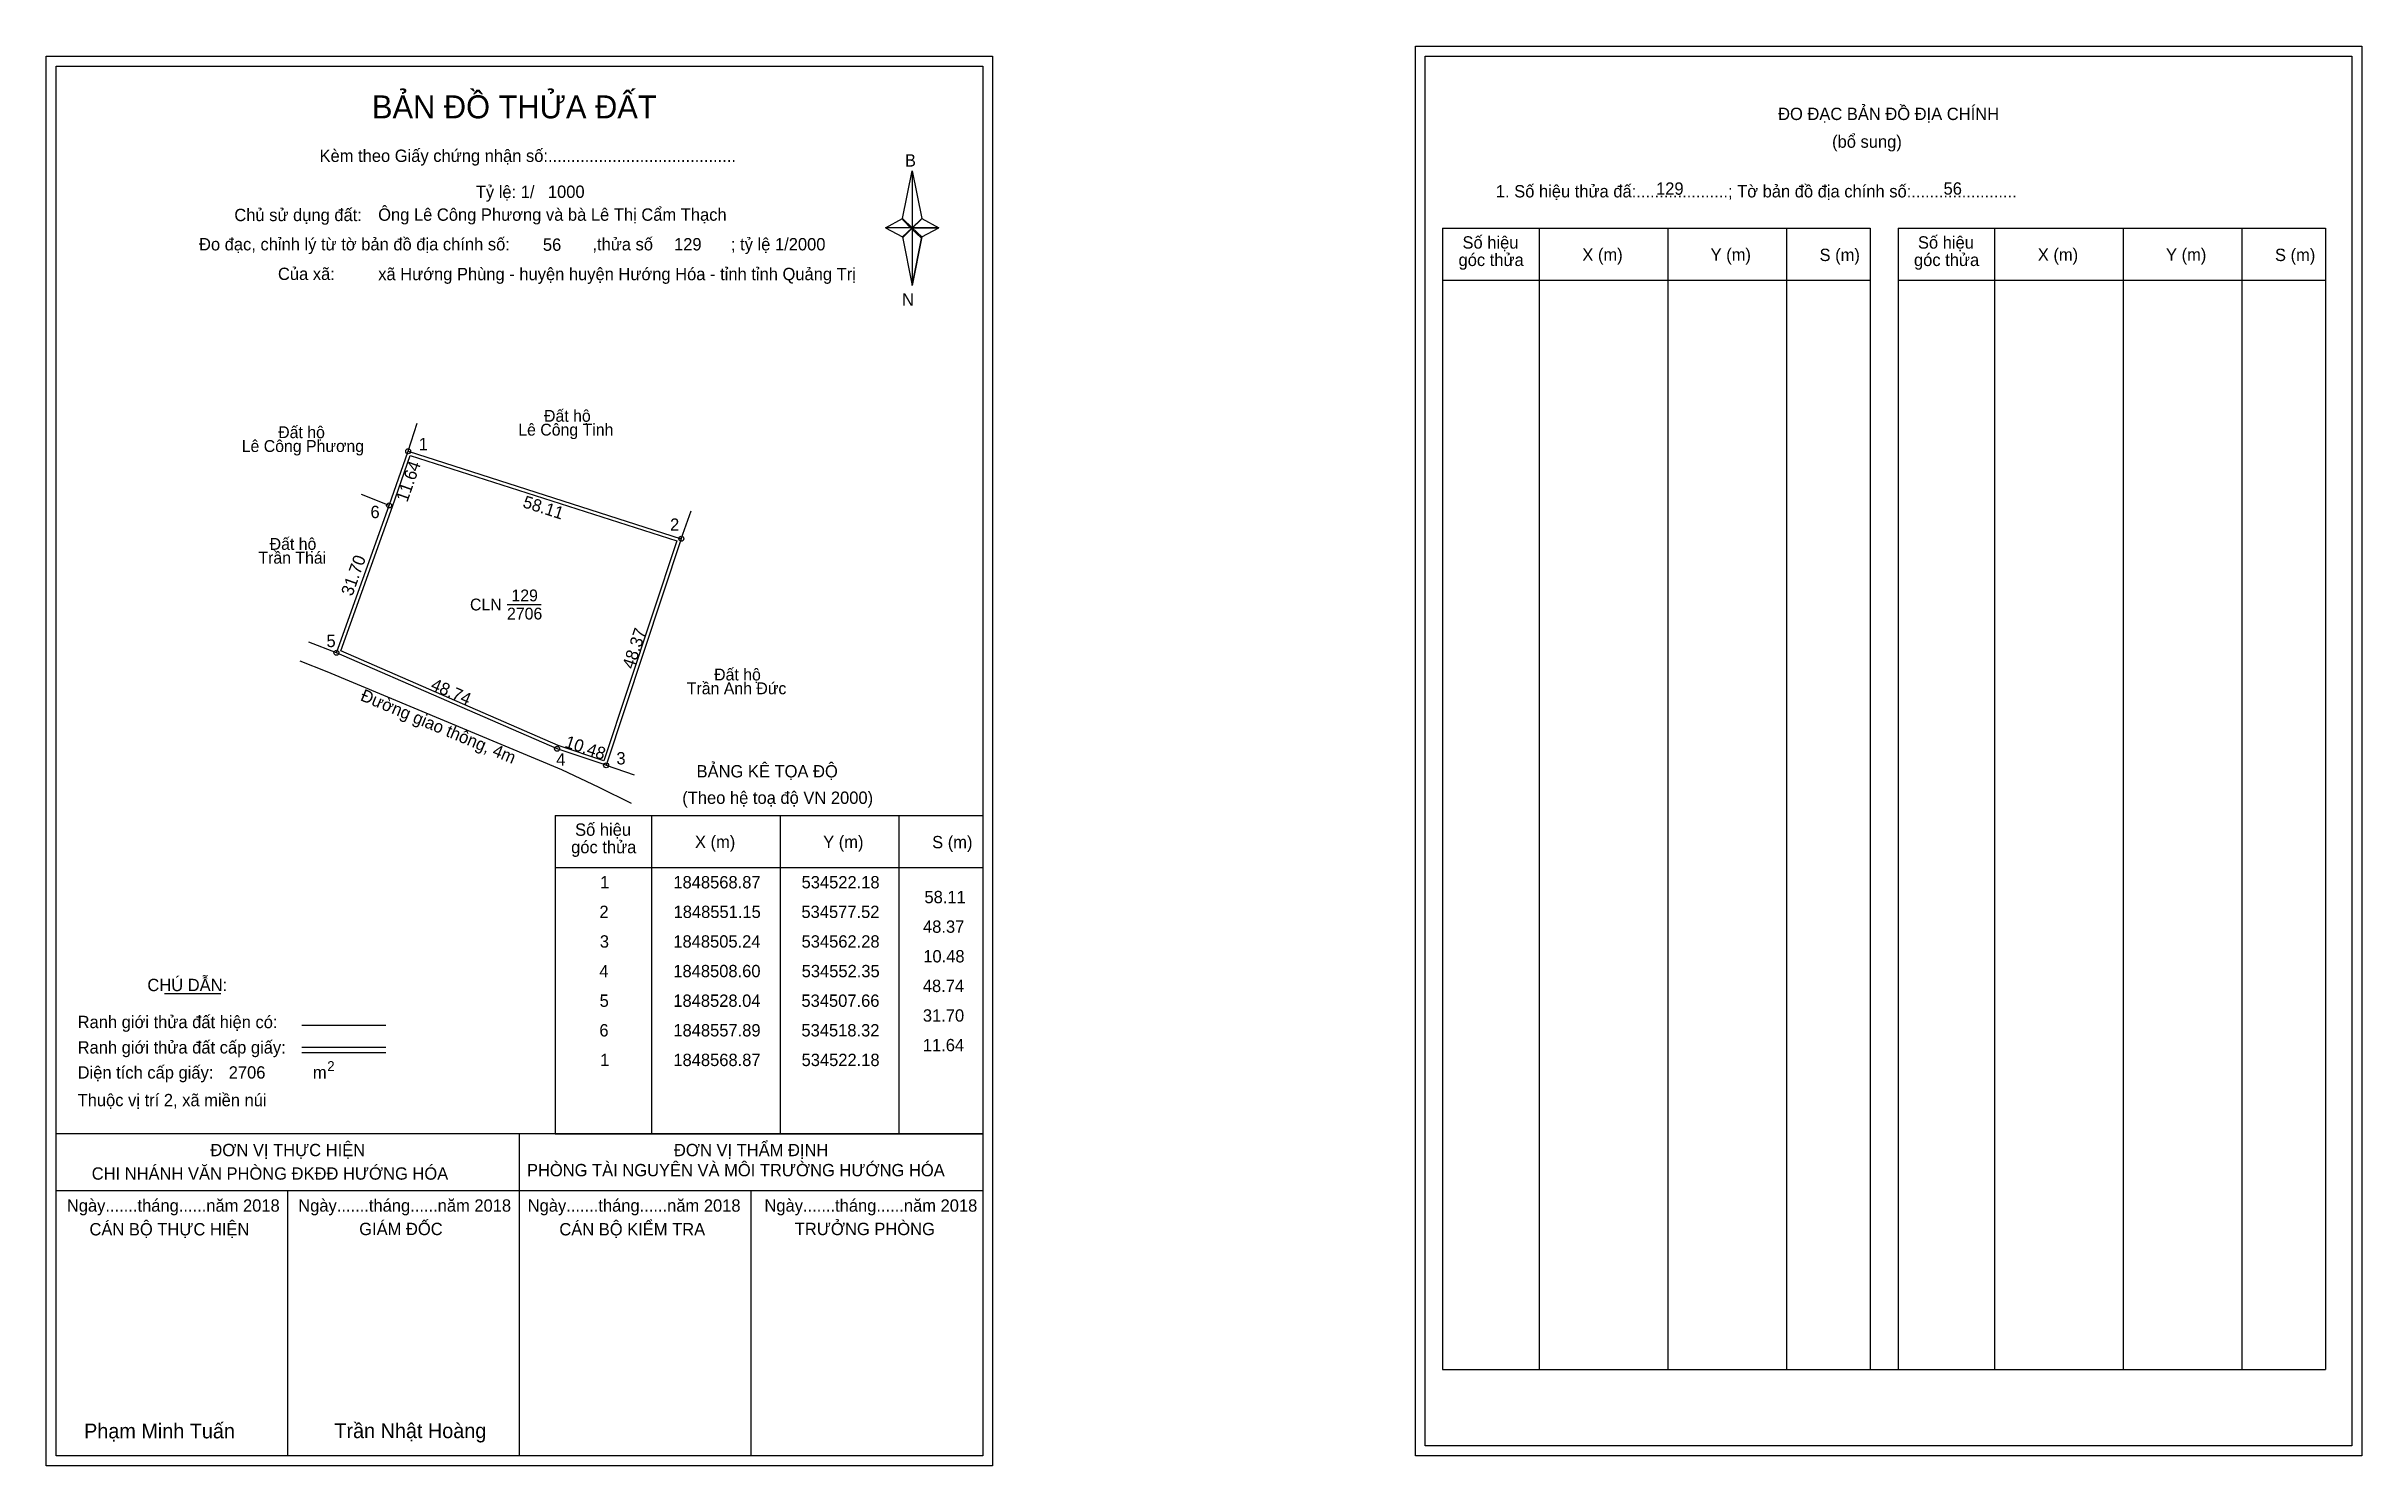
# Model space of a CAD drawing. Extents: x 534449 to 534918, y 1848363 to 1848651.
import ezdxf

# ---------------------------------------------------------------- set-up
doc = ezdxf.new("R2010")
doc.units = 0
for name, color, linetype in [('Level 1', 7, 'Continuous'), ('Level 10', 7, 'Continuous'), ('Level 11', 7, 'Continuous'), ('Level 13', 7, 'Continuous'), ('Level 27', 7, 'Continuous'), ('Level 3', 7, 'Continuous'), ('Level 36', 7, 'Continuous'), ('Level 49', 7, 'Continuous'), ('Level 5', 7, 'Continuous'), ('Level 53', 7, 'Continuous'), ('Level 55', 7, 'Continuous'), ('Level 6', 7, 'Continuous'), ('Level 63', 7, 'Continuous'), ('Level 9', 7, 'Continuous')]:
    doc.layers.add(name, color=color, linetype=linetype)

msp = doc.modelspace()

# ---------------------------------------------------------------- linework, layer by layer
at = {"layer": 'Level 1'}
for p, q in [((534450.89, 1848646.92), (534450.89, 1848646.92)), ((534728.21, 1848648.92), (534728.21, 1848648.92)), ((534622.31, 1848616.04), (534624.28, 1848625.68)), ((534624.28, 1848625.68), (534624.28, 1848614.15)), ((534624.28, 1848625.68), (534626.24, 1848616.04)), ((534618.86, 1848614.15), (534622.31, 1848616.04)), ((534622.31, 1848616.04), (534624.28, 1848614.15)), ((534624.13, 1848613.93), (534622.31, 1848615.82)), ((534624.28, 1848614.15), (534622.31, 1848612.31)), ((534624.13, 1848613.93), (534622.31, 1848612.09)), ((534622.31, 1848612.09), (534624.13, 1848613.93)), ((534622.31, 1848612.31), (534624.28, 1848602.45)), ((534626.1, 1848615.82), (534624.13, 1848613.93)), ((534624.13, 1848613.93), (534626.1, 1848615.82)), ((534626.1, 1848612.09), (534624.13, 1848613.93)), ((534626.24, 1848616.04), (534624.28, 1848614.15)), ((534624.28, 1848614.15), (534624.28, 1848602.45)), ((534624.28, 1848614.15), (534629.69, 1848614.15)), ((534624.28, 1848614.15), (534626.24, 1848612.31)), ((534626.24, 1848612.31), (534624.28, 1848602.45)), ((534626.24, 1848612.31), (534629.69, 1848614.15)), ((534731.74, 1848614.06), (534818.34, 1848614.06)), ((534751.33, 1848382.8), (534751.33, 1848614.06)), ((534777.4, 1848382.8), (534777.4, 1848614.06)), ((534801.38, 1848614.06), (534801.38, 1848382.8)), ((534818.34, 1848614.06), (534818.34, 1848382.8)), ((534824, 1848614.06), (534910.6, 1848614.06)), ((534843.59, 1848382.8), (534843.59, 1848614.06)), ((534869.66, 1848382.8), (534869.66, 1848614.06)), ((534893.63, 1848614.06), (534893.63, 1848382.8)), ((534910.6, 1848614.06), (534910.6, 1848382.8)), ((534731.74, 1848603.54), (534818.34, 1848603.54)), ((534824, 1848603.54), (534910.6, 1848603.54)), ((534551.98, 1848495.09), (534638.58, 1848495.09)), ((534571.57, 1848430.57), (534571.57, 1848495.09)), ((534597.64, 1848430.57), (534597.64, 1848495.09)), ((534621.61, 1848495.09), (534621.61, 1848430.57)), ((534551.98, 1848484.56), (534638.58, 1848484.56)), ((534472.8, 1848458.98), (534484.21, 1848458.98)), ((534500.67, 1848452.58), (534517.68, 1848452.58)), ((534500.67, 1848448.13), (534517.68, 1848448.13)), ((534500.67, 1848447.04), (534517.68, 1848447.04)), ((534557.71, 1848430.57), (534450.88, 1848430.57)), ((534638.58, 1848430.57), (534533.74, 1848430.57)), ((534544.73, 1848365.34), (534544.73, 1848430.57)), ((534551.98, 1848430.56), (534638.58, 1848430.56)), ((534638.58, 1848419.02), (534450.88, 1848419.02)), ((534497.81, 1848365.34), (534497.81, 1848419.02)), ((534591.66, 1848365.34), (534591.66, 1848419.02)), ((534731.74, 1848382.8), (534910.6, 1848382.8)), ((534638.58, 1848365.34), (534638.58, 1848365.34)), ((534915.91, 1848367.34), (534915.91, 1848367.34))]:
    msp.add_line(p, q, dxfattribs=at)
for points in [[(534622.31, 1848616.04), (534624.28, 1848625.68), (534624.28, 1848614.15)], [(534618.86, 1848614.15), (534622.31, 1848612.31), (534624.28, 1848614.15)], [(534624.28, 1848614.15), (534626.24, 1848616.04), (534629.69, 1848614.15)], [(534624.28, 1848614.15), (534624.28, 1848602.45), (534626.24, 1848612.31)]]:
    msp.add_lwpolyline(points, close=True, dxfattribs=at)
at = {"layer": 'Level 10'}
for p, q in [((534553.25, 1848504.39), (534560.8, 1848500.8)), ((534560.8, 1848500.8), (534567.35, 1848497.59))]:
    msp.add_line(p, q, dxfattribs=at)
for points in [[(534518.32, 1848557.89), (534522.18, 1848568.87), (534577.52, 1848551.15), (534562.28, 1848505.24), (534552.35, 1848508.6), (534507.66, 1848528.04)], [(534518.98, 1848557.66), (534522.61, 1848568), (534576.63, 1848550.7), (534561.84, 1848506.13), (534552.6, 1848509.25), (534508.54, 1848528.42)]]:
    msp.add_lwpolyline(points, close=True, dxfattribs=at)
msp.add_lwpolyline([(534500.24, 1848526.38), (534505.7, 1848524.28), (534553.25, 1848504.39)], dxfattribs=at)
at = {"layer": 'Level 11'}
for centre in [(534522.18, 1848568.87), (534518.32, 1848557.89), (534518.32, 1848557.89), (534577.52, 1848551.15), (534507.66, 1848528.04), (534552.35, 1848508.6), (534562.28, 1848505.24)]:
    msp.add_circle(centre, 0.5, dxfattribs=at)
at = {"layer": 'Level 27'}
for p, q in [((534522.18, 1848568.87), (534524.03, 1848574.58)), ((534518.32, 1848557.89), (534512.76, 1848560.14)), ((534577.52, 1848551.15), (534579.49, 1848556.82)), ((534507.66, 1848528.04), (534502.07, 1848530.22)), ((534562.28, 1848505.24), (534567.97, 1848503.34))]:
    msp.add_line(p, q, dxfattribs=at)
at = {"layer": 'Level 3'}
for p, q in [((534731.74, 1848614.06), (534731.74, 1848382.8)), ((534824, 1848614.06), (534824, 1848382.8)), ((534551.98, 1848495.09), (534551.98, 1848430.57))]:
    msp.add_line(p, q, dxfattribs=at)
at = {"layer": 'Level 63'}
for points in [[(534726.21, 1848650.92), (534917.91, 1848650.92), (534917.91, 1848365.34), (534726.21, 1848365.34)], [(534448.88, 1848648.92), (534640.58, 1848648.92), (534640.58, 1848363.34), (534448.88, 1848363.34)], [(534450.88, 1848646.92), (534638.58, 1848646.92), (534638.58, 1848365.34), (534450.88, 1848365.34)], [(534728.21, 1848648.92), (534915.91, 1848648.92), (534915.91, 1848367.34), (534728.21, 1848367.34)]]:
    msp.add_lwpolyline(points, close=True, dxfattribs=at)
at = {"layer": 'Level 9'}
msp.add_line((534542.22, 1848537.82), (534549.16, 1848537.82), dxfattribs=at)

# ---------------------------------------------------------------- texts
at = {"layer": 'Level 1'}
for s, height, p in [('BẢN ĐỒ THỬA ĐẤT', 4.6657, (534514.85, 1848636.32)), ('ĐO ĐẠC BẢN ĐỒ ĐỊA CHÍNH', 2.5, (534799.69, 1848635.98)), ('(bổ sung)', 2.5, (534810.63, 1848630.36)), ('Kèm theo Giấy chứng nhận số:.........................................', 2.5, (534504.23, 1848627.49)), ('B', 2.5, (534622.82, 1848626.55)), ('1. Số hiệu thửa đấ:....................; Tờ bản đồ địa chính số:.......................', 2.5, (534742.52, 1848620.3)), ('Chủ sử dụng đất:', 2.5, (534486.97, 1848615.5)), ('Đo đạc, chỉnh lý từ tờ bản đồ địa chính số:                  ,thửa số                 ; tỷ lệ 1/2000', 2.5, (534479.82, 1848609.57)), ('Số hiệu', 2.5, (534735.76, 1848609.93)), ('Số hiệu', 2.5, (534828.02, 1848609.93)), ('góc thửa', 2.5, (534734.96, 1848606.4)), ('X (m)', 2.5, (534760.04, 1848607.46)), ('Y (m)', 2.5, (534786.02, 1848607.46)), ('S (m)', 2.5, (534808.09, 1848607.41)), ('góc thửa', 2.5, (534827.22, 1848606.4)), ('X (m)', 2.5, (534852.3, 1848607.46)), ('Y (m)', 2.5, (534878.27, 1848607.46)), ('S (m)', 2.5, (534900.35, 1848607.41)), ('Của xã:', 2.5, (534495.81, 1848603.57)), ('N', 2.5, (534622.22, 1848598.38)), ('BẢNG KÊ TỌA ĐỘ', 2.5, (534580.61, 1848502.79)), ('(Theo hệ toạ độ VN 2000)', 2.5, (534577.71, 1848497.43)), ('góc thửa', 2.5, (534555.2, 1848487.43)), ('Số hiệu', 2.5, (534556, 1848490.96)), ('X (m)', 2.5, (534580.28, 1848488.48)), ('Y (m)', 2.5, (534606.25, 1848488.48)), ('S (m)', 2.5, (534628.33, 1848488.43)), ('CHÚ DẪN:', 2.5, (534469.36, 1848459.49)), ('Ranh giới thửa đất hiện có:', 2.5, (534455.23, 1848451.99)), ('Ranh giới thửa đất cấp giấy:', 2.5, (534455.23, 1848446.85)), ('Diện tích cấp giấy:', 2.5, (534455.23, 1848441.77)), ('m', 2.5, (534502.89, 1848441.79)), ('2', 2, (534505.79, 1848443.3)), ('Thuộc vị trí 2, xã miền núi', 2.5, (534455.23, 1848436.17)), ('ĐƠN VỊ THỰC HIỆN', 2.5, (534482.12, 1848426.05)), ('ĐƠN VỊ THẨM ĐỊNH', 2.5, (534576.02, 1848426.05)), ('CHI NHÁNH VĂN PHÒNG ĐKĐĐ HƯỚNG HÓA', 2.5, (534458.08, 1848421.29)), ('PHÒNG TÀI NGUYÊN VÀ MÔI TRƯỜNG HƯỚNG HÓA', 2.5, (534546.25, 1848421.98)), ('Ngày.......tháng......năm 2018', 2.5, (534453.05, 1848414.81)), ('Ngày.......tháng......năm 2018', 2.5, (534499.92, 1848414.81)), ('Ngày.......tháng......năm 2018', 2.5, (534546.4, 1848414.81)), ('Ngày.......tháng......năm 2018', 2.5, (534594.36, 1848414.81)), ('CÁN BỘ THỰC HIỆN', 2.5, (534457.63, 1848410)), ('GIÁM ĐỐC', 2.5, (534512.27, 1848410.06)), ('CÁN BỘ KIỂM TRA', 2.5, (534552.81, 1848410)), ('TRƯỞNG PHÒNG', 2.5, (534600.5, 1848410.06)), ('Phạm Minh Tuấn', 3, (534456.54, 1848368.88)), ('Trần Nhật Hoàng', 3, (534507.24, 1848368.93))]:
    msp.add_text(s, height=height, dxfattribs=at).set_placement(p)
at = {"layer": 'Level 11'}
msp.add_text('Tỷ lệ: 1/', height=2.5, dxfattribs=at).set_placement((534535.89, 1848620.18))
at = {"layer": 'Level 13'}
for s, p in [('CLN', (534534.71, 1848536.62)), ('2706', (534542.21, 1848534.78)), ('129', (534543.11, 1848538.46))]:
    msp.add_text(s, height=2.4, dxfattribs=at).set_placement(p)
at = {"layer": 'Level 36'}
for s, p in [('Lê Công Tinh', (534544.49, 1848572.05)), ('Đất hộ', (534549.71, 1848574.85)), ('Lê Công Phương', (534488.47, 1848568.73)), ('Đất hộ', (534495.86, 1848571.53)), ('Đất hộ', (534494.13, 1848548.9)), ('Trần Thái', (534491.85, 1848546.1)), ('Đất hộ', (534584.17, 1848522.44)), ('Trần Anh Đức', (534578.63, 1848519.64))]:
    msp.add_text(s, height=2.4, dxfattribs=at).set_placement(p)
at = {"layer": 'Level 49'}
for s, rotation, p in [('11.64', 70.631, (534522.01, 1848558.43)), ('58.11', 342.2448, (534545.23, 1848557.57)), ('31.70', 70.3474, (534510.86, 1848539.38)), ('48.37', 71.6362, (534567.86, 1848524.58)), ('48.74', 336.4911, (534526.57, 1848520.69)), ('10.48', 341.3058, (534553.74, 1848508.98))]:
    msp.add_text(s, height=2.5, rotation=rotation, dxfattribs=at).set_placement(p)
at = {"layer": 'Level 5'}
msp.add_text('Đường giao thông, 4m', height=2.5, rotation=337.3006, dxfattribs=at).set_placement((534512.33, 1848518.47))
at = {"layer": 'Level 53'}
for s, p in [('1', (534561.08, 1848480.31)), ('1848568.87', (534575.91, 1848480.31)), ('534522.18', (534601.88, 1848480.31)), ('2', (534560.93, 1848474.31)), ('1848551.15', (534575.95, 1848474.31)), ('534577.52', (534601.85, 1848474.31)), ('58.11', (534626.77, 1848477.31)), ('48.37', (534626.48, 1848471.31)), ('3', (534561.01, 1848468.31)), ('1848505.24', (534575.9, 1848468.31)), ('534562.28', (534601.88, 1848468.31)), ('10.48', (534626.53, 1848465.31)), ('4', (534560.92, 1848462.31)), ('1848508.60', (534575.9, 1848462.31)), ('534552.35', (534601.9, 1848462.31)), ('48.74', (534626.44, 1848459.31)), ('5', (534560.97, 1848456.31)), ('1848528.04', (534575.9, 1848456.31)), ('534507.66', (534601.85, 1848456.31)), ('6', (534560.92, 1848450.31)), ('1848557.89', (534575.91, 1848450.31)), ('534518.32', (534601.85, 1848450.31)), ('31.70', (534626.45, 1848453.31)), ('11.64', (534626.44, 1848447.31)), ('1', (534561.08, 1848444.31)), ('1848568.87', (534575.91, 1848444.31)), ('534522.18', (534601.88, 1848444.31))]:
    msp.add_text(s, height=2.5, dxfattribs=at).set_placement(p)
at = {"layer": 'Level 55'}
for s, height, p in [('104', 0.11, (534522.06, 1848568.76)), ('105', 0.11, (534522.06, 1848568.76)), ('104', 0.11, (534522.06, 1848568.76)), ('1', 0.4, (534522.07, 1848568.87)), ('6', 0.4, (534518.18, 1848557.89)), ('104', 0.11, (534518.2, 1848557.78)), ('104', 0.11, (534518.2, 1848557.78)), ('0', 0.11, (534518.28, 1848557.78)), ('0', 0.11, (534518.28, 1848557.78)), ('2', 0.4, (534577.38, 1848551.15)), ('105', 0.11, (534577.4, 1848551.04)), ('255', 0.11, (534577.4, 1848551.04)), ('5', 0.4, (534507.53, 1848528.04)), ('0', 0.11, (534507.62, 1848527.93)), ('0', 0.11, (534507.62, 1848527.93)), ('0', 0.11, (534507.62, 1848527.93)), ('4', 0.4, (534552.21, 1848508.6)), ('0', 0.11, (534552.31, 1848508.49)), ('255', 0.11, (534562.16, 1848505.13)), ('3', 0.4, (534562.16, 1848505.24)), ('0', 0.11, (534562.24, 1848505.13))]:
    msp.add_text(s, height=height, dxfattribs=at).set_placement(p)
at = {"layer": 'Level 6'}
for s, p in [('1000', (534550.49, 1848620.2)), ('129', (534774.97, 1848620.84)), ('56', (534833.21, 1848620.86)), ('Ông Lê Công Phương và bà Lê Thị Cẩm Thạch', (534516.11, 1848615.57)), ('56', (534549.48, 1848609.48)), ('129', (534576.04, 1848609.56)), ('xã Hướng Phùng - huyện huyện Hướng Hóa - tỉnh tỉnh Quảng Trị', (534516.12, 1848603.53)), ('2706', (534485.83, 1848441.77))]:
    msp.add_text(s, height=2.5, dxfattribs=at).set_placement(p)
at = {"layer": 'Level 9'}
for s, p in [('1', (534524.33, 1848569.08)), ('6', (534514.55, 1848555.33)), ('2', (534575.24, 1848552.76)), ('5', (534505.64, 1848529.2)), ('4', (534552.17, 1848505.19)), ('3', (534564.37, 1848505.42))]:
    msp.add_text(s, height=2.5, dxfattribs=at).set_placement(p)

doc.saveas('drawing.dxf')
